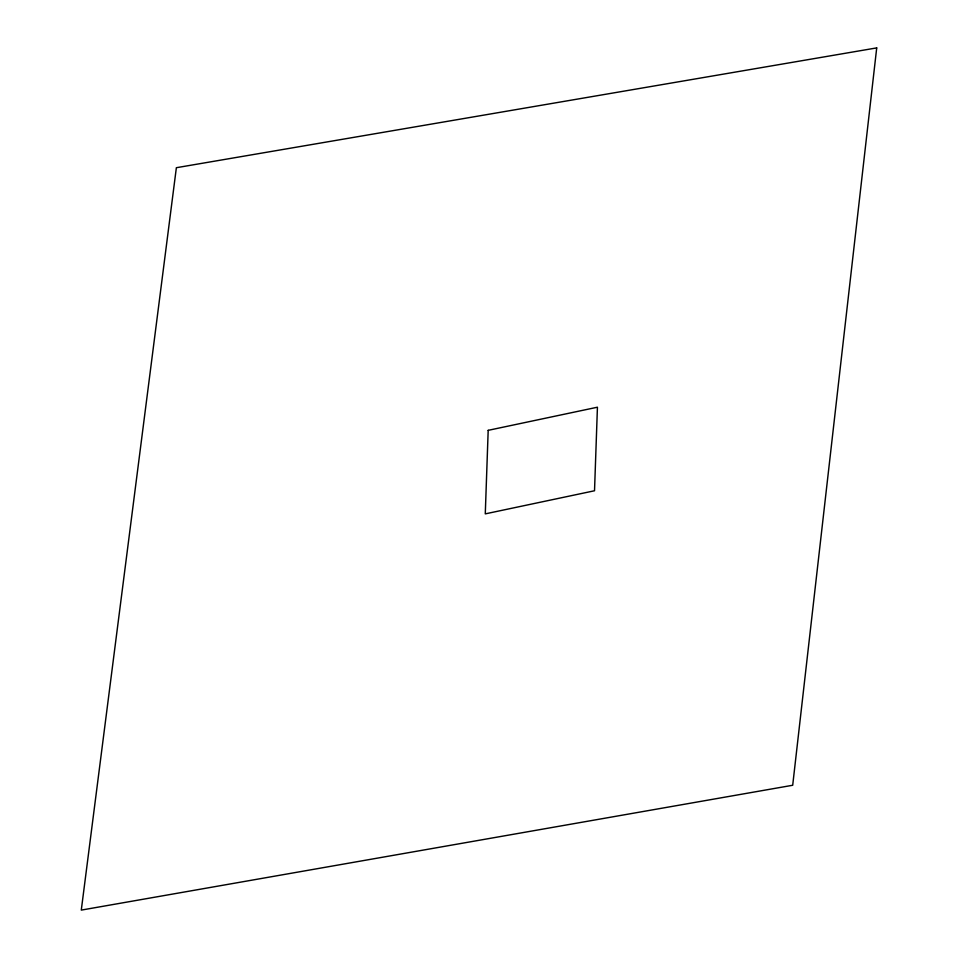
<?xml version="1.0" encoding="UTF-8"?>
<svg xmlns="http://www.w3.org/2000/svg" width="958" height="958" viewBox="0 0 958 958"><rect width="100%" height="100%" fill="white"/><g stroke="black" fill="none" stroke-linecap="round" stroke-linejoin="round"><path stroke-width="1.44" d="M488.185 430.334L485.275 513.871L594.523 490.759L597.433 407.21L488.185 430.334M876.714 47.9L792.697 785.261L81.286 910.1L176.368 167.71L876.714 47.9"/></g></svg>
